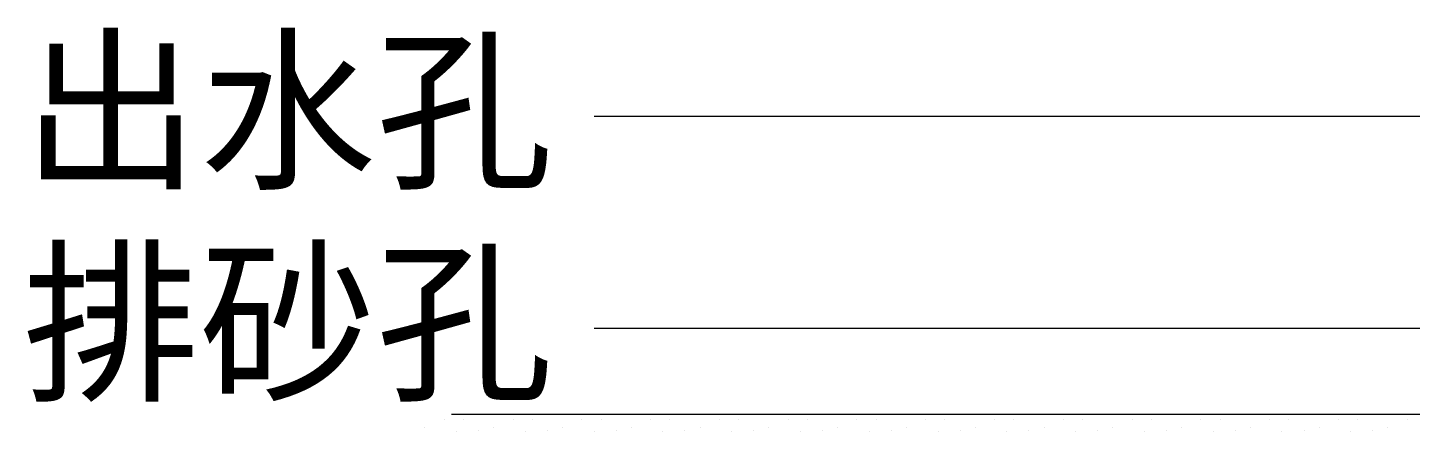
# Model space of a CAD drawing. Header units: millimetres. Extents: x 4664 to 8864, y -38 to 2932.
# Drawn here: x 6125.2 to 6338.8, y 649.2 to 711.6 of the extents above; entities that cross this region are included whole.
import ezdxf

# ---------------------------------------------------------------- set-up
doc = ezdxf.new("R2010")
doc.units = ezdxf.units.MM
doc.styles.add('微軟正黑體-20', font='Microsoft JhengHei.ttf', dxfattribs={"height": 20})

msp = doc.modelspace()

# ---------------------------------------------------------------- linework, layer by layer
at = {"lineweight": 5}
for p, q in [((6505.41, 697.87), (6212.75, 697.87)), ((6593.45, 665.06), (6212.75, 665.06)), ((7515.92, 651.76), (6190.72, 651.76)), ((6195.32, 651.71), (6195.32, 651.71)), ((6205.94, 651.71), (6205.94, 651.71)), ((6216.57, 651.71), (6216.57, 651.71)), ((6227.19, 651.71), (6227.19, 651.71)), ((6237.82, 651.71), (6237.82, 651.71)), ((6248.44, 651.71), (6248.44, 651.71)), ((6259.07, 651.71), (6259.07, 651.71)), ((6269.69, 651.71), (6269.69, 651.71)), ((6280.32, 651.71), (6280.32, 651.71)), ((6290.94, 651.71), (6290.94, 651.71)), ((6301.57, 651.71), (6301.57, 651.71)), ((6312.19, 651.71), (6312.19, 651.71)), ((7525.03, 651.76), (6312.83, 651.76)), ((6322.82, 651.71), (6322.82, 651.71)), ((6333.44, 651.71), (6333.44, 651.71)), ((6186.61, 649.79), (6186.61, 649.79)), ((6189.58, 651.07), (6189.58, 651.07)), ((6192.56, 651.07), (6192.56, 651.07)), ((6194.89, 649.37), (6194.89, 649.37)), ((6197.23, 649.79), (6197.23, 649.79)), ((6200.21, 651.07), (6200.21, 651.07)), ((6203.18, 651.07), (6203.18, 651.07)), ((6205.52, 649.37), (6205.52, 649.37)), ((6207.86, 649.79), (6207.86, 649.79)), ((6210.83, 651.07), (6210.83, 651.07)), ((6213.81, 651.07), (6213.81, 651.07)), ((6216.14, 649.37), (6216.14, 649.37)), ((6218.48, 649.79), (6218.48, 649.79)), ((6221.46, 651.07), (6221.46, 651.07)), ((6224.43, 651.07), (6224.43, 651.07)), ((6226.77, 649.37), (6226.77, 649.37)), ((6229.11, 649.79), (6229.11, 649.79)), ((6232.08, 651.07), (6232.08, 651.07)), ((6235.06, 651.07), (6235.06, 651.07)), ((6237.39, 649.37), (6237.39, 649.37)), ((6239.73, 649.79), (6239.73, 649.79)), ((6242.7, 651.07), (6242.7, 651.07)), ((6245.68, 651.07), (6245.68, 651.07)), ((6248.02, 649.37), (6248.02, 649.37)), ((6250.35, 649.79), (6250.35, 649.79)), ((6253.33, 651.07), (6253.33, 651.07)), ((6256.3, 651.07), (6256.3, 651.07)), ((6258.64, 649.37), (6258.64, 649.37)), ((6260.98, 649.79), (6260.98, 649.79)), ((6263.95, 651.07), (6263.95, 651.07)), ((6266.93, 651.07), (6266.93, 651.07)), ((6269.27, 649.37), (6269.27, 649.37)), ((6271.6, 649.79), (6271.6, 649.79)), ((6274.58, 651.07), (6274.58, 651.07)), ((6277.55, 651.07), (6277.55, 651.07)), ((6279.89, 649.37), (6279.89, 649.37)), ((6282.23, 649.79), (6282.23, 649.79)), ((6285.2, 651.07), (6285.2, 651.07)), ((6288.18, 651.07), (6288.18, 651.07)), ((6290.52, 649.37), (6290.52, 649.37)), ((6292.85, 649.79), (6292.85, 649.79)), ((6295.83, 651.07), (6295.83, 651.07)), ((6298.8, 651.07), (6298.8, 651.07)), ((6301.14, 649.37), (6301.14, 649.37)), ((6303.48, 649.79), (6303.48, 649.79)), ((6306.45, 651.07), (6306.45, 651.07)), ((6309.43, 651.07), (6309.43, 651.07)), ((6311.77, 649.37), (6311.77, 649.37)), ((6314.1, 649.79), (6314.1, 649.79)), ((6317.08, 651.07), (6317.08, 651.07)), ((6320.05, 651.07), (6320.05, 651.07)), ((6322.39, 649.37), (6322.39, 649.37)), ((6324.73, 649.79), (6324.73, 649.79)), ((6327.7, 651.07), (6327.7, 651.07)), ((6330.68, 651.07), (6330.68, 651.07)), ((6333.02, 649.37), (6333.02, 649.37)), ((6335.35, 649.79), (6335.35, 649.79)), ((6338.33, 651.07), (6338.33, 651.07)), ((6191.49, 649.16), (6191.49, 649.16)), ((6202.12, 649.16), (6202.12, 649.16)), ((6212.74, 649.16), (6212.74, 649.16)), ((6223.37, 649.16), (6223.37, 649.16)), ((6233.99, 649.16), (6233.99, 649.16)), ((6244.62, 649.16), (6244.62, 649.16)), ((6255.24, 649.16), (6255.24, 649.16)), ((6265.87, 649.16), (6265.87, 649.16)), ((6276.49, 649.16), (6276.49, 649.16)), ((6287.12, 649.16), (6287.12, 649.16)), ((6297.74, 649.16), (6297.74, 649.16)), ((6308.37, 649.16), (6308.37, 649.16)), ((6318.99, 649.16), (6318.99, 649.16)), ((6329.62, 649.16), (6329.62, 649.16))]:
    msp.add_line(p, q, dxfattribs=at)

# ---------------------------------------------------------------- texts
at = {"lineweight": 5, "style": '微軟正黑體-20'}
for s, p in [('出水孔', (6124.48, 688.73, 326.37)), ('排砂孔', (6124.48, 655.93, 326.37))]:
    msp.add_text(s, height=20, dxfattribs=at).set_placement(p)

doc.saveas('drawing.dxf')
